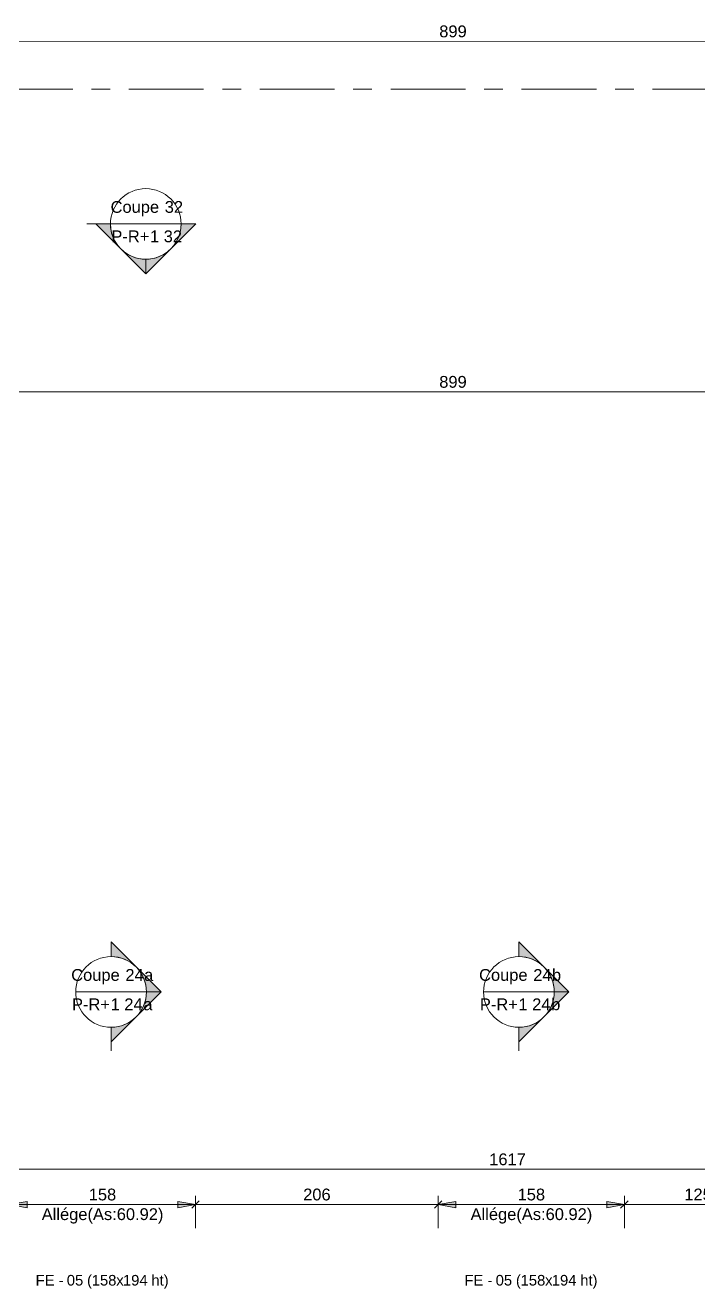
# Model space of a CAD drawing. Header units: metres. Extents: x 399 to 3028, y -427 to 863.
# Drawn here: x 446.72 to 452.44, y -410.3 to -399.57 of the extents above; entities that cross this region are included whole.
import ezdxf

# ---------------------------------------------------------------- set-up
doc = ezdxf.new("R2010")
doc.units = ezdxf.units.M
doc.linetypes.add('Ligne de quadrillage', pattern=[1.11125, 0.635, -0.15875, 0.15875, -0.15875])
for name, color, linetype, lineweight in [('A-ANNO-DIMS', 211, 'Continuous', 9), ('A-ANNO-DIMS-50', 211, 'Continuous', 9), ('A-GLAZ-IDEN', 152, 'Continuous', 18), ('G-ANNO-SYMB', 111, 'Continuous', 9), ('S-GRID', 1, 'Continuous', 9)]:
    doc.layers.add(name, color=color, linetype=linetype, lineweight=lineweight)
doc.styles.add('Arial', font='arial.ttf', dxfattribs={"height": 0.1})
doc.styles.add('Arial_6', font='arial.ttf', dxfattribs={"height": 0.09})
doc.dimstyles.new('AES-_COTATION_1_50_2', dxfattribs={"dimscale": 0.3048, "dimtxt": 0.102026, "dimasz": 0.205052, "dimexe": 0.246063, "dimexo": 0.0625, "dimgap": 0.016404, "dimtad": 1, "dimdec": 1, "dimlfac": 100, "dimrnd": 0.5, "dimdsep": 46, "dimtxsty": 'Arial', "dimblk1": 'OBLIQUE', "dimblk2": 'OBLIQUE', "dimsah": 1, "dimcen": 0.09, "dimdle": 0.123031, "dimazin": 0, "dimtfac": 1, "dimtdec": 4, "dimtix": 1, "dimtmove": 0, "dimatfit": 3, "dimfxl": 0.656168, "dimfxlon": 1, "dimtvp": 1, "dimtolj": 1, "dimtzin": 0, "dimarcsym": 2})
doc.dimstyles.new('AES-_COTATION_1_50_3', dxfattribs={"dimscale": 0.3048, "dimtxt": 0.102026, "dimasz": 0.205052, "dimexe": 0.246063, "dimexo": 0.0625, "dimgap": 0.016404, "dimtad": 1, "dimdec": 1, "dimlfac": 100, "dimrnd": 0.5, "dimdsep": 46, "dimtxsty": 'Arial', "dimblk1": 'OBLIQUE', "dimblk2": 'OBLIQUE', "dimsah": 1, "dimcen": 0.09, "dimdle": 0.123031, "dimazin": 0, "dimtfac": 1, "dimtdec": 4, "dimtix": 1, "dimtmove": 0, "dimatfit": 3, "dimfxl": 0.656168, "dimfxlon": 1, "dimtvp": 1, "dimtolj": 1, "dimtzin": 0, "dimarcsym": 2})
doc.dimstyles.new('AES-_COTATION_Allège_1_50', dxfattribs={"dimscale": 0.3048, "dimtxt": 0.102026, "dimasz": 0.492126, "dimexe": 0.246063, "dimexo": 0.0625, "dimgap": 0.016404, "dimtad": 1, "dimdec": 1, "dimlfac": 100, "dimrnd": 0.5, "dimdsep": 46, "dimtxsty": 'Arial', "dimsah": 1, "dimcen": 0.09, "dimdle": 0.123031, "dimazin": 0, "dimtfac": 1, "dimtdec": 4, "dimtix": 1, "dimtmove": 0, "dimatfit": 3, "dimfxl": 0.656168, "dimfxlon": 1, "dimtvp": 1, "dimtolj": 1, "dimtzin": 0, "dimarcsym": 2})

# ---------------------------------------------------------------- blocks, each defined once
blk = doc.blocks.new('DIMBLOCK278-AES_EXE_BET_TZ_R_1_COF_0100-Plan coffrage PH R_1 Diffusion')
at = {"layer": 'A-ANNO-DIMS-50', "transparency": 16777216}
for p, q in [((445.856, -402.486), (445.856, -402.761)), ((445.856, -402.686), (445.856, -402.486)), ((454.844, -402.486), (454.844, -402.761)), ((454.844, -402.686), (454.844, -402.486)), ((454.882, -402.686), (445.819, -402.686)), ((445.856, -402.686), (445.825, -402.717)), ((445.856, -402.686), (445.887, -402.655)), ((454.844, -402.686), (454.813, -402.717)), ((454.844, -402.686), (454.876, -402.655))]:
    blk.add_line(p, q, dxfattribs=at)
at = {"layer": 'A-ANNO-DIMS-50', "color": 0, "transparency": 16777216, "insert": (450.235, -402.551), "char_height": 0.1, "width": 0.27688, "attachment_point": 1, "rotation": 0.0009, "line_spacing_factor": 0.941778, "style": 'Arial'}
blk.add_mtext('899', dxfattribs=at)
blk = doc.blocks.new('_Oblique')
at = {"color": 0, "linetype": 'ByBlock', "lineweight": -2}
blk.add_line((-0.5, -0.5), (0.5, 0.5), dxfattribs=at)
blk = doc.blocks.new('Coupe - M_Section Head - Filled-24181-AES_EXE_BET_TZ_R_1_COF_0100-Plan coffrage PH R_1 Diffusion')
at = {"layer": 'G-ANNO-SYMB'}
h = blk.add_hatch(color=256, dxfattribs=at)
edge = h.paths.add_edge_path()
edge.add_line((-0.006, 0.00849), (-0.006, 0.006))
edge.add_arc((-0.006, 0), 0.006, 90, 135)
edge.add_line((-0.01024, 0.00424), (-0.006, 0.00849))
h = blk.add_hatch(color=256, dxfattribs=at)
edge = h.paths.add_edge_path()
edge.add_line((-0.006, 0.00849), (-0.00176, 0.00424))
edge.add_arc((-0.006, 0), 0.006, 45, 90)
edge.add_line((-0.006, 0.006), (-0.006, 0.00849))
h = blk.add_hatch(color=256, dxfattribs=at)
edge = h.paths.add_edge_path()
edge.add_line((-0.01449, 0), (-0.01024, 0.00424))
edge.add_arc((-0.006, 0), 0.006, 135, 180)
edge.add_line((-0.012, 0), (-0.01449, 0))
h = blk.add_hatch(color=256, dxfattribs=at)
edge = h.paths.add_edge_path()
edge.add_line((0.00249, 0), (0, 0))
edge.add_arc((-0.006, 0), 0.006, 360, 405)
edge.add_line((-0.00176, 0.00424), (0.00249, 0))
at = {"layer": 'G-ANNO-SYMB', "lineweight": 18}
for p, q in [((-0.006, 0.00849), (-0.01449, 0)), ((-0.006, 0.00849), (-0.01024, 0.00424)), ((-0.006, 0.00849), (0.00249, 0)), ((-0.006, 0.006), (-0.006, 0.00849)), ((-0.006, 0.00849), (-0.006, 0.006)), ((-0.00176, 0.00424), (-0.006, 0.00849)), ((-0.01024, 0.00424), (-0.01449, 0)), ((0.00249, 0), (-0.00176, 0.00424)), ((-0.01449, 0), (-0.012, 0)), ((0, 0), (0.00249, 0)), ((-0.012, 0), (-0.01449, 0)), ((0, 0), (0.00249, 0))]:
    blk.add_line(p, q, dxfattribs=at)
for start, end in [(360, 180), (90, 135), (45, 90), (135, 180), (360, 45), (180, 360)]:
    blk.add_arc((-0.006, 0), 0.006, start, end, dxfattribs=at)
blk = doc.blocks.new('DIMBLOCK482-AES_EXE_BET_TZ_R_1_COF_0100-Plan coffrage PH R_1 Diffusion')
at = {"layer": 'A-ANNO-DIMS-50', "transparency": 16777216}
for points in [[(446.586, -409.586), (446.736, -409.613), (446.736, -409.56)], [(448.166, -409.586), (448.016, -409.56), (448.016, -409.613)]]:
    blk.add_hatch(color=256, dxfattribs=at).paths.add_polyline_path(points)
for p, q in [((448.203, -409.586), (446.548, -409.586)), ((446.586, -409.786), (446.586, -409.511)), ((446.736, -409.56), (446.586, -409.586)), ((446.586, -409.586), (446.736, -409.613)), ((446.586, -409.586), (446.586, -409.786)), ((446.736, -409.613), (446.736, -409.56)), ((448.166, -409.586), (448.016, -409.56)), ((448.016, -409.56), (448.016, -409.613)), ((448.016, -409.613), (448.166, -409.586)), ((448.166, -409.786), (448.166, -409.511)), ((448.166, -409.586), (448.166, -409.786))]:
    blk.add_line(p, q, dxfattribs=at)
at = {"layer": 'A-ANNO-DIMS-50', "color": 0, "transparency": 16777216, "char_height": 0.1, "attachment_point": 1, "line_spacing_factor": 0.941778, "style": 'Arial'}
for s, insert, width in [('158', (447.26, -409.451), 0.27688), ('Allége(As:60.92)', (446.861, -409.618), 1.23561)]:
    blk.add_mtext(s, dxfattribs=dict(at, insert=insert, width=width))
blk = doc.blocks.new('DIMBLOCK483-AES_EXE_BET_TZ_R_1_COF_0100-Plan coffrage PH R_1 Diffusion')
at = {"layer": 'A-ANNO-DIMS-50', "transparency": 16777216}
for p, q in [((448.128, -409.586), (450.263, -409.586)), ((448.166, -409.586), (448.134, -409.617)), ((448.166, -409.786), (448.166, -409.511)), ((448.166, -409.586), (448.197, -409.555)), ((448.166, -409.586), (448.166, -409.786)), ((450.226, -409.586), (450.194, -409.617)), ((450.226, -409.786), (450.226, -409.511)), ((450.226, -409.586), (450.257, -409.555)), ((450.226, -409.586), (450.226, -409.786))]:
    blk.add_line(p, q, dxfattribs=at)
at = {"layer": 'A-ANNO-DIMS-50', "color": 0, "transparency": 16777216, "insert": (449.08, -409.451), "char_height": 0.1, "width": 0.27688, "attachment_point": 1, "line_spacing_factor": 0.941778, "style": 'Arial'}
blk.add_mtext('206', dxfattribs=at)
blk = doc.blocks.new('DIMBLOCK484-AES_EXE_BET_TZ_R_1_COF_0100-Plan coffrage PH R_1 Diffusion')
at = {"layer": 'A-ANNO-DIMS-50', "transparency": 16777216}
for points in [[(450.226, -409.586), (450.376, -409.613), (450.376, -409.56)], [(451.806, -409.586), (451.656, -409.56), (451.656, -409.613)]]:
    blk.add_hatch(color=256, dxfattribs=at).paths.add_polyline_path(points)
for p, q in [((451.843, -409.586), (450.188, -409.586)), ((450.226, -409.786), (450.226, -409.511)), ((450.376, -409.56), (450.226, -409.586)), ((450.226, -409.586), (450.376, -409.613)), ((450.226, -409.586), (450.226, -409.786)), ((450.376, -409.613), (450.376, -409.56)), ((451.806, -409.586), (451.656, -409.56)), ((451.656, -409.56), (451.656, -409.613)), ((451.656, -409.613), (451.806, -409.586)), ((451.806, -409.786), (451.806, -409.511)), ((451.806, -409.586), (451.806, -409.786))]:
    blk.add_line(p, q, dxfattribs=at)
at = {"layer": 'A-ANNO-DIMS-50', "color": 0, "transparency": 16777216, "char_height": 0.1, "attachment_point": 1, "line_spacing_factor": 0.941778, "style": 'Arial'}
for s, insert, width in [('158', (450.9, -409.451), 0.27688), ('Allége(As:60.92)', (450.501, -409.618), 1.23561)]:
    blk.add_mtext(s, dxfattribs=dict(at, insert=insert, width=width))
blk = doc.blocks.new('DIMBLOCK485-AES_EXE_BET_TZ_R_1_COF_0100-Plan coffrage PH R_1 Diffusion')
at = {"layer": 'A-ANNO-DIMS-50', "transparency": 16777216}
for p, q in [((451.768, -409.586), (453.092, -409.586)), ((451.806, -409.586), (451.774, -409.617)), ((451.806, -409.786), (451.806, -409.511)), ((451.806, -409.586), (451.837, -409.555)), ((451.806, -409.586), (451.806, -409.786)), ((453.055, -409.586), (453.023, -409.617)), ((453.055, -409.786), (453.055, -409.511)), ((453.055, -409.586), (453.086, -409.555)), ((453.055, -409.586), (453.055, -409.786))]:
    blk.add_line(p, q, dxfattribs=at)
at = {"layer": 'A-ANNO-DIMS-50', "color": 0, "transparency": 16777216, "insert": (452.315, -409.451), "char_height": 0.1, "width": 0.27688, "attachment_point": 1, "line_spacing_factor": 0.941778, "style": 'Arial'}
blk.add_mtext('125', dxfattribs=at)
blk = doc.blocks.new('DIMBLOCK852-AES_EXE_BET_TZ_R_1_COF_0100-Plan coffrage PH R_1 Diffusion')
at = {"layer": 'A-ANNO-DIMS-50', "transparency": 16777216}
for p, q in [((442.727, -409.486), (442.727, -409.211)), ((442.727, -409.286), (442.758, -409.255)), ((458.899, -409.486), (458.899, -409.211)), ((458.899, -409.286), (458.93, -409.255)), ((442.689, -409.286), (458.937, -409.286)), ((442.727, -409.286), (442.695, -409.318)), ((442.727, -409.286), (442.727, -409.486)), ((458.899, -409.286), (458.868, -409.318)), ((458.899, -409.286), (458.899, -409.486))]:
    blk.add_line(p, q, dxfattribs=at)
at = {"layer": 'A-ANNO-DIMS-50', "color": 0, "transparency": 16777216, "insert": (450.659, -409.152), "char_height": 0.1, "width": 0.36918, "attachment_point": 1, "line_spacing_factor": 0.941778, "style": 'Arial'}
blk.add_mtext('1617', dxfattribs=at)
blk = doc.blocks.new('DIMBLOCK854-AES_EXE_BET_TZ_R_1_COF_0100-Plan coffrage PH R_1 Diffusion')
at = {"layer": 'A-ANNO-DIMS-50', "transparency": 16777216}
for p, q in [((445.856, -399.71), (445.825, -399.741)), ((445.856, -399.91), (445.856, -399.635)), ((445.856, -399.71), (445.887, -399.679)), ((445.856, -399.71), (454.844, -399.709)), ((445.856, -399.71), (445.856, -399.91)), ((454.844, -399.709), (454.813, -399.74)), ((454.844, -399.909), (454.844, -399.634)), ((454.844, -399.709), (454.876, -399.678)), ((454.844, -399.709), (454.844, -399.909))]:
    blk.add_line(p, q, dxfattribs=at)
at = {"layer": 'A-ANNO-DIMS-50', "color": 0, "transparency": 16777216, "insert": (450.235, -399.575), "char_height": 0.1, "width": 0.27688, "attachment_point": 1, "rotation": 0.0057, "line_spacing_factor": 0.941778, "style": 'Arial'}
blk.add_mtext('899', dxfattribs=at)

msp = doc.modelspace()

# ---------------------------------------------------------------- linework, layer by layer
at = {"layer": 'G-ANNO-SYMB'}
for p, q in [((447.444, -401.2603), (447.2447, -401.2603)), ((447.4496, -408.0812), (447.4496, -408.2817)), ((450.9113, -408.0812), (450.9113, -408.2817))]:
    msp.add_line(p, q, dxfattribs=at)
at = {"layer": 'G-ANNO-SYMB', "lineweight": 18}
for p, q in [((447.444, -401.2603), (448.044, -401.2603)), ((447.1496, -407.7812), (447.7496, -407.7812)), ((450.6113, -407.7812), (451.2113, -407.7812))]:
    msp.add_line(p, q, dxfattribs=at)
at = {"layer": 'S-GRID', "linetype": 'Ligne de quadrillage'}
msp.add_line((427.5978, -400.1161), (470.4955, -400.1161), dxfattribs=at)

# ---------------------------------------------------------------- block references
at = {"layer": 'G-ANNO-SYMB', "lineweight": 18, "xscale": 49.99999999999997, "yscale": 49.99999999999997, "zscale": 49.99999999999997}
for p, rotation in [((447.444, -401.2603), 180), ((447.4496, -408.0812), 269.9999999999991), ((450.9113, -408.0812), 269.9999999999991)]:
    msp.add_blockref('Coupe - M_Section Head - Filled-24181-AES_EXE_BET_TZ_R_1_COF_0100-Plan coffrage PH R_1 Diffusion', p, dxfattribs=dict(at, rotation=rotation))

# ---------------------------------------------------------------- texts
at = {"layer": 'A-GLAZ-IDEN', "lineweight": 9, "char_height": 0.09, "attachment_point": 1, "style": 'Arial_6'}
for s, insert, width in [('FE - ', (446.809, -410.184), 0.320675), ('05 ', (447.0736, -410.184), 0.208439), ('\\fArial|b0|i0|c178|p34|;(', (447.2456, -410.184), 0.048101), ('158', (447.2853, -410.184), 0.252532), ('\\fArial|b0|i0|c178|p34|;x', (447.4937, -410.184), 0.068143), ('194 ', (447.5499, -410.184), 0.292616), ('ht)', (447.7913, -410.184), 0.172363), ('FE - ', (450.449, -410.184), 0.320675), ('05 ', (450.7136, -410.184), 0.208439), ('\\fArial|b0|i0|c178|p34|;(', (450.8856, -410.184), 0.048101), ('158', (450.9253, -410.184), 0.252532), ('\\fArial|b0|i0|c178|p34|;x', (451.1337, -410.184), 0.068143), ('194 ', (451.1899, -410.184), 0.292616), ('ht)', (451.4313, -410.184), 0.172363)]:
    msp.add_mtext(s, dxfattribs=dict(at, insert=insert, width=width))
at = {"layer": 'G-ANNO-SYMB', "char_height": 0.1, "attachment_point": 1, "style": 'Arial'}
for s, insert, width in [('Coupe ', (447.4454, -401.0658), 0.557173), ('32', (447.9051, -401.0658), 0.192405), ('P-R+', (447.4521, -401.3153), 0.396835), ('1 32', (447.7796, -401.3153), 0.336709), ('Coupe ', (447.1112, -407.5868), 0.557173), ('24', (447.5709, -407.5868), 0.192405), ('\\fArial|b0|i0|c178|p34|;a', (447.7297, -407.5868), 0.096202), ('Coupe ', (450.5729, -407.5868), 0.557173), ('24', (451.0327, -407.5868), 0.192405), ('\\fArial|b0|i0|c178|p34|;b', (451.1914, -407.5868), 0.096202), ('P-R+', (447.118, -407.8362), 0.396835), ('1 24', (447.4454, -407.8362), 0.336709), ('\\fArial|b0|i0|c178|p34|;a', (447.7232, -407.8362), 0.096202), ('P-R+', (450.5797, -407.8362), 0.396835), ('1 24', (450.9071, -407.8362), 0.336709), ('\\fArial|b0|i0|c178|p34|;b', (451.1849, -407.8362), 0.096202)]:
    msp.add_mtext(s, dxfattribs=dict(at, insert=insert, width=width))

# ---------------------------------------------------------------- dimensions: what is measured, and where the dimension line sits
at = {"layer": 'A-ANNO-DIMS'}
for base, p1, p2, angle, dimstyle, override, picture, middle in [((454.8444, -399.7092), (445.8561, -399.9101), (454.8444, -399.9092), 0.00569, 'AES-_COTATION_1_50_3', {"dimpost": '<>', "dimfxl": 8.988276}, 'DIMBLOCK854-AES_EXE_BET_TZ_R_1_COF_0100-Plan coffrage PH R_1 Diffusion', (450.3502, -399.6536)), ((445.8562, -402.6861), (454.8444, -402.4859), (445.8562, -402.4861), 0.00085, 'AES-_COTATION_1_50_2', {"dimpost": '<>', "dimfxl": 8.988269}, 'DIMBLOCK278-AES_EXE_BET_TZ_R_1_COF_0100-Plan coffrage PH R_1 Diffusion', (450.3503, -402.6299))]:
    dim = msp.add_linear_dim(base=base, p1=p1, p2=p2, angle=angle, dimstyle=dimstyle, override=override, dxfattribs=at)
    dim.commit()
    dim.dimension.update_dxf_attribs({"geometry": picture, "text_midpoint": middle})
for base, p1, p2, dimstyle, override, picture, middle in [((458.8991, -409.2863), (442.7267, -409.4863), (458.8991, -409.4863), 'AES-_COTATION_1_50_3', {"dimpost": '<>', "dimfxl": 16.17238}, 'DIMBLOCK852-AES_EXE_BET_TZ_R_1_COF_0100-Plan coffrage PH R_1 Diffusion', (450.8129, -409.2303)), ((450.2257, -409.5862), (448.1657, -409.7862), (450.2257, -409.7862), 'AES-_COTATION_1_50_2', {"dimpost": '<>', "dimfxl": 2.06}, 'DIMBLOCK483-AES_EXE_BET_TZ_R_1_COF_0100-Plan coffrage PH R_1 Diffusion', (449.1957, -409.5301)), ((453.0547, -409.5862), (451.8057, -409.7862), (453.0547, -409.7862), 'AES-_COTATION_1_50_2', {"dimpost": '<>', "dimfxl": 1.248982}, 'DIMBLOCK485-AES_EXE_BET_TZ_R_1_COF_0100-Plan coffrage PH R_1 Diffusion', (452.4302, -409.5301))]:
    dim = msp.add_linear_dim(base=base, p1=p1, p2=p2, dimstyle=dimstyle, override=override, dxfattribs=at)
    dim.commit()
    dim.dimension.update_dxf_attribs({"geometry": picture, "text_midpoint": middle})
for base, p1, p2, picture, middle in [((446.5857, -409.5862), (448.1657, -409.7862), (446.5857, -409.7862), 'DIMBLOCK482-AES_EXE_BET_TZ_R_1_COF_0100-Plan coffrage PH R_1 Diffusion', (447.3757, -409.5862)), ((450.2257, -409.5862), (451.8057, -409.7862), (450.2257, -409.7862), 'DIMBLOCK484-AES_EXE_BET_TZ_R_1_COF_0100-Plan coffrage PH R_1 Diffusion', (451.0157, -409.5862))]:
    dim = msp.add_linear_dim(base=base, p1=p1, p2=p2, text='<>\\XAllége(As:60.92)', dimstyle='AES-_COTATION_Allège_1_50', override={"dimpost": '<>', "dimfxl": 1.58}, dxfattribs=at)
    dim.commit()
    dim.dimension.update_dxf_attribs({"geometry": picture, "text_midpoint": middle})

doc.saveas('drawing.dxf')
